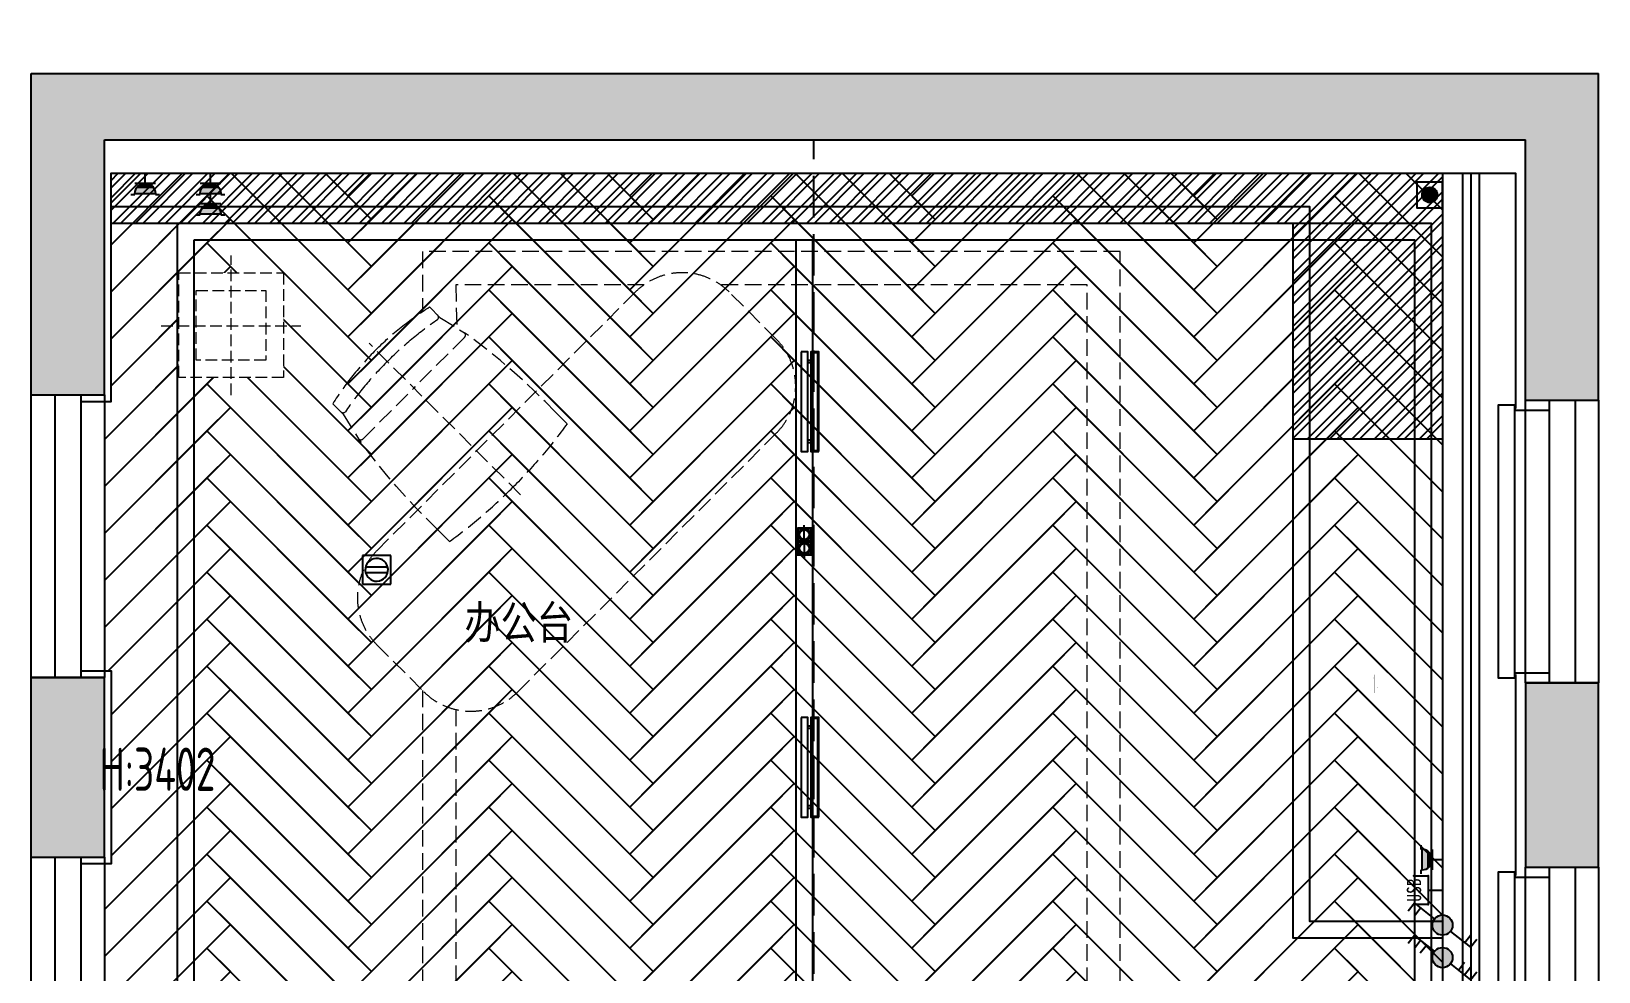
# Model space of a CAD drawing. Header units: millimetres. Extents: x -108767 to 78913, y -380878 to 1470.
# Drawn here: x -33544 to -28827, y -186687 to -183859 of the extents above; entities that cross this region are included whole.
import ezdxf
from ezdxf.enums import TextEntityAlignment as Align
from ezdxf.xclip import XClip

# ---------------------------------------------------------------- set-up
doc = ezdxf.new("R2010")
doc.units = ezdxf.units.MM
doc.header["$LTSCALE"] = 10
doc.header["$XCLIPFRAME"] = 0
doc.set_wipeout_variables(frame=1)
doc.linetypes.add('DASH', pattern=[0.35, 0.25, -0.1])
doc.linetypes.add('DOTE', pattern=[2.42, 2, -0.2, 0.02, -0.2])
doc.layers.add('A-GLAZ-MULN', color=1, linetype='Continuous', lineweight=25)
for name, color, linetype in [('NW-01-wall(原有墙体)', 255, 'Continuous'), ('NW-01-windows(窗户)', 42, 'Continuous'), ('NW-01梁', 4, 'Continuous'), ('NW-02-free(活动家具)', 241, 'Continuous'), ('NW-02-light(平面灯具)', 12, 'Continuous'), ('NW-02不到底不到顶家具', 54, 'Continuous'), ('NW-03-地面铺装', 8, 'Continuous'), ('NW-04-light(天花灯具)', 1, 'Continuous'), ('NW-04-天花造型粗线', 163, 'Continuous'), ('NW-完成面（用于平面）', 43, 'Continuous'), ('NW-开关插座', 117, 'Continuous'), ('NW-开关面板', 147, 'Continuous'), ('NW-强弱电插座', 223, 'Continuous'), ('NW-强电插座', 223, 'Continuous')]:
    doc.layers.add(name, color=color, linetype=linetype)
doc.styles.add('_TCH_LABEL', font='COMPLEX', dxfattribs={"bigfont": 'GBCBIG'})
doc.styles.add('TSSD_REIN', font='tssdeng.shx', dxfattribs={"width": 0.7, "bigfont": 'hztxt.shx'})
doc.styles.add('宋体', font='', dxfattribs={"width": 0.8})
doc.styles.add('黑体', font='', dxfattribs={"width": 0.8, "height": 3})
doc.styles.get('宋体').set_extended_font_data('SimSun')
doc.styles.get('黑体').set_extended_font_data('Microsoft YaHei')
doc.linetypes.add('铝质LED灯条', pattern='A,12.7,-5.08,["AL.LED",宋体,S=2.54,R=0,X=-2.54,Y=-1.27],-10', length=27.78)

# ---------------------------------------------------------------- blocks, each defined once
blk = doc.blocks.new('FDSFADS')
at = {"layer": 'NW-02-free(活动家具)', "linetype": 'DASH', "lineweight": 5, "ltscale": 20}
for p, q in [((101865.3, 36728.9, 0), (101950.5, 36748.6, 0)), ((102362.3, 36773.2, 0), (102313.3, 36773.3, 0)), ((101821.2, 36728.9, 0), (101865.3, 36728.9, 0)), ((101960.3, 36738.7, 0), (101960, 36523, 0)), ((101960.3, 36307.3, 0), (101960, 36523, 0)), ((101821.2, 36317.1, 0), (101865.3, 36317.1, 0)), ((102362.3, 36272.9, 0), (102313.3, 36272.7, 0))]:
    blk.add_line(p, q, dxfattribs=at)
at = {"layer": 'NW-02-free(活动家具)', "color": 8, "linetype": 'DASH', "lineweight": 5, "ltscale": 20}
blk.add_line((102414.1, 36523, 0), (101769.9, 36523, 0), dxfattribs=at)
at = {"layer": 'NW-02-free(活动家具)', "linetype": 'DASH', "lineweight": 5, "ltscale": 20, "flags": 128}
for points in [[(102313.3, 36773.3), (102267.8, 36773.9), (102222.3, 36773.4), (102176.8, 36771.9), (102131.4, 36769.3), (102086, 36765.7), (102040.7, 36761), (101995.6, 36755.3), (101950.5, 36748.6)], [(102313.3, 36272.7), (102267.8, 36272.2), (102222.3, 36272.6), (102176.8, 36274.1), (102131.4, 36276.7), (102086, 36280.3), (102040.7, 36285), (101995.6, 36290.7), (101950.5, 36297.5)]]:
    blk.add_lwpolyline(points, dxfattribs=at)
at = {"layer": 'NW-02-free(活动家具)', "linetype": 'DASH', "lineweight": 5, "ltscale": 20, "elevation": 0, "flags": 128}
for points in [[(102362.3, 36773.2, -0.020776), (102377.3, 36647.3, -0.019643), (102381.9, 36523, -0.019643)], [(101803.7, 36625.9, -0.029501), (101821.2, 36728.9, -0.029501)], [(101851.4, 36623.1, -0.02489), (101865, 36719.4, -0.02489)], [(101798.2, 36523, -0.027499), (101803.7, 36625.7), (101803.7, 36625.9)], [(101847.4, 36523), (101847.4, 36527.3, -0.024151), (101851.4, 36622.9), (101851.4, 36623.1)], [(101798.2, 36523, 0.027491), (101803.7, 36420.3), (101803.7, 36420.2)], [(101847.4, 36523), (101847.4, 36518.7, 0.024151), (101851.4, 36423.2), (101851.4, 36423)], [(102362.3, 36272.9, 0.020788), (102377.3, 36398.8, 0.019646), (102381.9, 36523, 0.019646)], [(101803.7, 36420.2, 0.029501), (101821.2, 36317.1, 0.029501)], [(101851.4, 36423, 0.02489), (101865, 36326.7, 0.02489)]]:
    blk.add_lwpolyline(points, format="xyb", dxfattribs=at)
blk.add_lwpolyline([(101865.3, 36317.1), (101950.5, 36297.5)], dxfattribs=at)
at = {"layer": 'NW-02-free(活动家具)', "linetype": 'DASH', "lineweight": 5, "ltscale": 20}
for centre, start, end in [((101950.5, 36738.7, 0), 0, 90), ((101855.2, 36719.1, 0), 0, 90), ((101855.2, 36326.9, 0), 270, 0), ((101950.5, 36307.3, 0), 270, 0)]:
    blk.add_arc(centre, 9.81, start, end, dxfattribs=at)
blk = doc.blocks.new('A$C091E4B7F')
at = {"linetype": 'DASH', "lineweight": 5, "ltscale": 20}
blk.add_wipeout([(-225, 205.7), (-225, -244.3), (225, -244.3), (225, 205.7)], dxfattribs=at).dxf.layer = 'NW-02-free(活动家具)'
at = {"layer": 'NW-02-free(活动家具)', "color": 8, "linetype": 'DASH', "lineweight": 5, "ltscale": 20}
for p, q in [((0, -319.3), (0, 280.7)), ((-300, -21.2), (300, -21.2))]:
    blk.add_line(p, q, dxfattribs=at)
at = {"layer": 'NW-02-free(活动家具)', "linetype": 'DASH', "lineweight": 5, "ltscale": 20}
blk.add_lwpolyline([(-225, 205.7), (225, 205.7), (225, -244.3), (-225, -244.3)], close=True, dxfattribs=at)
at = {"layer": 'NW-02-free(活动家具)', "color": 8, "linetype": 'DASH', "lineweight": 5, "ltscale": 20}
blk.add_lwpolyline([(-150, 130.7), (150, 130.7), (150, -169.3), (-150, -169.3)], close=True, dxfattribs=at)
blk = doc.blocks.new('rwerwerwerewrw')
at = {"layer": 'A-GLAZ-MULN', "color": 8}
for p, q in [((-0.881, 0.615), (-1.028, 0.615)), ((-0.881, 0.507), (-1.028, 0.507)), ((-0.881, -2.957), (-1.028, -2.957)), ((-0.881, -3.065), (-1.028, -3.065))]:
    blk.add_line(p, q, dxfattribs=at)
blk.add_lwpolyline([(-1.328, -3.457), (-1.328, 1.007), (-1.028, 1.007), (-1.028, -3.457)], close=True, dxfattribs=at)
at = {"layer": 'NW-04-light(天花灯具)'}
blk.add_lwpolyline([(-0.534, 1.007), (-0.534, -3.457), (-0.881, -3.457), (-0.881, 1.007)], close=True, dxfattribs=at)
at = {"layer": 'NW-04-light(天花灯具)', "color": 8}
blk.add_lwpolyline([(-0.578, 0.962), (-0.578, -3.413), (-0.836, -3.413), (-0.836, 0.962)], close=True, dxfattribs=at)
blk = doc.blocks.new('嵌入式射灯1')
at = {"color": 250, "linetype": 'DOTE', "ltscale": 30}
blk.add_line((0, 100), (0, -100), dxfattribs=at)
blk.add_lwpolyline([(-100, 0, 0, 0, 0), (100, 0, 30, 0, 0), (155, 0, 0, 0, 0)], format="xyseb", dxfattribs=at)
blk.add_circle((0, 0), 60)
at = {"color": 250}
blk.add_circle((0, 0), 50, dxfattribs=at)
blk = doc.blocks.new('*U237')
at = {"layer": 'NW-04-light(天花灯具)', "color": 1, "ltscale": 15}
blk.add_lwpolyline([(150844.17, -14074.61), (150848.37, -14074.61), (150848.37, -14078.82), (150844.17, -14078.82)], close=True, dxfattribs=at)
at = {"layer": 'NW-04-light(天花灯具)', "color": 8, "ltscale": 15}
blk.add_lwpolyline([(150844.38, -14074.82), (150848.16, -14074.82), (150848.16, -14078.61), (150844.38, -14078.61)], close=True, dxfattribs=at)
at = {"layer": 'NW-04-light(天花灯具)', "color": 1, "linetype": 'DASH', "ltscale": 15, "xscale": 0.03000000000000001, "yscale": 0.03000000000000001, "zscale": 0.03000000000000001, "rotation": 180.0000000002703}
blk.add_blockref('嵌入式射灯1', (150846.27, -14076.71), dxfattribs=at)
blk = doc.blocks.new('*U239')
at = {"layer": 'NW-04-light(天花灯具)', "color": 1, "ltscale": 15}
blk.add_lwpolyline([(150844.17, -14074.61), (150848.37, -14074.61), (150848.37, -14078.82), (150844.17, -14078.82)], close=True, dxfattribs=at)
at = {"layer": 'NW-04-light(天花灯具)', "color": 8, "ltscale": 15}
blk.add_lwpolyline([(150844.38, -14074.82), (150848.16, -14074.82), (150848.16, -14078.61), (150844.38, -14078.61)], close=True, dxfattribs=at)
at = {"layer": 'NW-04-light(天花灯具)', "color": 1, "linetype": 'DASH', "ltscale": 15, "xscale": 0.03, "yscale": 0.03, "zscale": 0.03}
blk.add_blockref('嵌入式射灯1', (150846.27, -14076.71), dxfattribs=at)
blk = doc.blocks.new('ewqewqewqeqwe')
at = {"layer": 'NW-开关面板'}
h = blk.add_hatch(color=256, dxfattribs=at)
edge = h.paths.add_edge_path()
edge.add_arc((0, 0), 1.01, 0, 360)
for p, q in [((-2.52, 2.52), (-3.24, 1.8)), ((-2.69, 1.26), (-1.98, 1.98)), ((-0.72, 0.72), (-2.52, 2.52)), ((-2.15, 0.72), (-1.43, 1.43)), ((0.72, -0.72), (2.52, -2.52)), ((1.43, -1.43), (2.15, -0.72)), ((1.98, -1.98), (2.69, -1.26)), ((2.52, -2.52), (3.24, -1.8))]:
    blk.add_line(p, q, dxfattribs=at)
blk.add_circle((0, 0), 1.01, dxfattribs=at)
blk = doc.blocks.new('*U268')
at = {"layer": 'NW-开关插座', "xscale": 30.1, "yscale": 30.1, "zscale": 30.1}
blk.add_blockref('ewqewqewqeqwe', (225.9, 2013.9), dxfattribs=at)
blk = doc.blocks.new('墙面安装电视插座')
for p, q in [((-50.1, 50), (-50.1, 100.1)), ((50.1, 100.1), (50.1, 50)), ((50.1, 50), (-50.1, 50)), ((0, 50.1), (0, 0))]:
    blk.add_line(p, q)
for p in [(-50.1, 100.1), (50.1, 100.1), (-50.1, 50), (0, 0), (50.1, 50)]:
    blk.add_point(p)
at = {"color": 8, "style": '宋体', "width": 0.8, "flags": 8}
blk.add_attdef('TV', text='', height=50, dxfattribs=at).set_placement((0, 100.1), align=Align.MIDDLE_CENTER)
at = {"style": '_TCH_LABEL', "flags": 9}
blk.add_attdef('A', (0, 0), '', height=0.002, dxfattribs=at)
blk = doc.blocks.new('*U262')
at = {"layer": 'NW-强电插座'}
ref = blk.add_blockref('墙面安装电视插座', (225.9, 1978.7), dxfattribs=dict(at, xscale=0.8587014373779767, yscale=0.8587014373779767, zscale=0.8587014373779767))
ref.add_attrib('TV', 'USB', dxfattribs={"layer": '0', "color": 8, "height": 42.94, "style": '宋体', "width": 0.8}).set_placement((225.9, 2064.7), align=Align.MIDDLE_CENTER)
blk = doc.blocks.new('_LINKPT1')
blk.add_line((0, 0), (0, 0))
blk = doc.blocks.new('单相二三极安全插座')
at = {"linetype": 'Continuous'}
for p, q in [((-33.3, 49.9), (-23.8, 49.9)), ((-23.8, 49.9), (-23.8, 47.5)), ((-23.8, 47.5), (23.8, 47.5)), ((23.8, 49.9), (23.8, 47.5)), ((23.8, 49.9), (33.3, 49.9)), ((23.8, 23.8), (-23.8, 23.8)), ((0, 23.8), (0, 0))]:
    blk.add_line(p, q, dxfattribs=at)
blk.add_arc((0, 47.5), 23.8, 180, 0, dxfattribs=at)
for points in [[(20.6, 35.7), (-20.6, 35.7), (23.8, 47.5), (-23.8, 47.5)], [(11.9, 27), (-11.9, 27), (20.6, 35.7), (-20.6, 35.7)], [(0, 23.8), (0, 23.8), (11.9, 27), (-11.9, 27)]]:
    blk.add_solid(points, dxfattribs=at)
at = {"linetype": 'Continuous', "xscale": 0.0950808586651788, "yscale": 0.0950808586651788, "zscale": 0.0950808586651788}
blk.add_blockref('_LINKPT1', (0, 0), dxfattribs=at)
blk = doc.blocks.new('*U260')
at = {"layer": 'NW-强电插座', "xscale": 1.2943, "yscale": 1.2943, "zscale": 1.2943}
blk.add_blockref('单相二三极安全插座', (225.9, 1978.7), dxfattribs=at)
blk = doc.blocks.new('*U61')
h = blk.add_hatch(color=256)
h.dxf.hatch_style = 1
edge = h.paths.add_edge_path()
edge.add_arc((0, 40), 30, 0, 360)
blk.add_lwpolyline([(-50, -10), (50, -10), (50, 90), (-50, 90)], close=True)
blk.add_circle((0, 40), 30)
blk = doc.blocks.new('*U264')
at = {"layer": 'NW-强电插座', "xscale": 0.7704166666280803, "yscale": 0.7704166666280803, "zscale": 0.7704166666280803}
blk.add_blockref('*U61', (225.9, 1986.4), dxfattribs=at)
blk = doc.blocks.new('ERWQEWQEWQEWQ')
at = {"layer": 'NW-强弱电插座'}
for p, q in [((0, 2.96), (2.96, 2.96)), ((0, 0), (0, 2.96)), ((0.34, 1.77), (2.63, 1.77)), ((2.96, 2.96), (2.96, 0)), ((2.96, 0), (0, 0)), ((0.34, 1.18), (2.63, 1.18))]:
    blk.add_line(p, q, dxfattribs=at)
blk.add_circle((1.48, 1.48), 1.18, dxfattribs=at)
blk = doc.blocks.new('*U259')
at = {"layer": 'NW-强电插座', "xscale": 29.12917476678007, "yscale": 29.12917476678007, "zscale": 29.12917476678007}
blk.add_blockref('ERWQEWQEWQEWQ', (182.8, 1978.7), dxfattribs=at)
blk = doc.blocks.new('eqweqweqweqweqweq')
at = {"layer": 'NW-开关面板'}
h = blk.add_hatch(color=256, dxfattribs=at)
edge = h.paths.add_edge_path()
edge.add_arc((0, 0), 1.01, 0, 360)
for p, q in [((-3.24, 1.81), (-2.52, 2.52)), ((-2.69, 1.26), (-1.98, 1.98)), ((-0.72, 0.72), (-2.52, 2.52)), ((0.72, -0.72), (2.52, -2.52)), ((2.01, -2.01), (2.72, -1.29)), ((2.52, -2.52), (3.24, -1.81))]:
    blk.add_line(p, q, dxfattribs=at)
blk.add_circle((0, 0), 1.01, dxfattribs=at)
blk = doc.blocks.new('*U270')
at = {"layer": 'NW-开关插座', "xscale": 30.1, "yscale": 30.1, "zscale": 30.1}
blk.add_blockref('eqweqweqweqweqweq', (225.9, 2013.9), dxfattribs=at)
blk = doc.blocks.new('GDSGGFDS')
at = {"layer": 'NW-03-地面铺装', "color": 250}
for points in [[(-33016, -183929.5), (-32945.3, -183858.8), (-32521, -184283.1), (-32591.7, -184353.8)], [(-32167.4, -183929.5), (-32096.7, -183858.8), (-31672.5, -184283.1), (-31743.2, -184353.8)], [(-31318.9, -183929.5), (-31248.2, -183858.8), (-30823.9, -184283.1), (-30894.6, -184353.8)], [(-30470.4, -183929.5), (-30399.7, -183858.8), (-29975.4, -184283.1), (-30046.1, -184353.8)], [(-29621.9, -183929.5), (-29551.1, -183858.8), (-29126.9, -184283.1), (-29197.6, -184353.8)], [(-33440.2, -184353.8), (-33016, -183929.5), (-32945.3, -184000.3), (-33369.5, -184424.5)], [(-32591.7, -184353.8), (-32167.4, -183929.5), (-32096.7, -184000.3), (-32521, -184424.5)], [(-31743.2, -184353.8), (-31318.9, -183929.5), (-31248.2, -184000.3), (-31672.5, -184424.5)], [(-30894.6, -184353.8), (-30470.4, -183929.5), (-30399.7, -184000.3), (-30823.9, -184424.5)], [(-30046.1, -184353.8), (-29621.9, -183929.5), (-29551.1, -184000.3), (-29975.4, -184424.5)], [(-33016, -184071), (-32945.3, -184000.3), (-32521, -184424.5), (-32591.7, -184495.2)], [(-32167.4, -184071), (-32096.7, -184000.3), (-31672.5, -184424.5), (-31743.2, -184495.2)], [(-31318.9, -184071), (-31248.2, -184000.3), (-30823.9, -184424.5), (-30894.6, -184495.2)], [(-30470.4, -184071), (-30399.7, -184000.3), (-29975.4, -184424.5), (-30046.1, -184495.2)], [(-29621.9, -184071), (-29551.1, -184000.3), (-29126.9, -184424.5), (-29197.6, -184495.2)], [(-33440.2, -184495.2), (-33016, -184071), (-32945.3, -184141.7), (-33369.5, -184565.9)], [(-32591.7, -184495.2), (-32167.4, -184071), (-32096.7, -184141.7), (-32521, -184565.9)], [(-31743.2, -184495.2), (-31318.9, -184071), (-31248.2, -184141.7), (-31672.5, -184565.9)], [(-30894.6, -184495.2), (-30470.4, -184071), (-30399.7, -184141.7), (-30823.9, -184565.9)], [(-30046.1, -184495.2), (-29621.9, -184071), (-29551.1, -184141.7), (-29975.4, -184565.9)], [(-33016, -184212.4), (-32945.3, -184141.7), (-32521, -184565.9), (-32591.7, -184636.7)], [(-32167.4, -184212.4), (-32096.7, -184141.7), (-31672.5, -184565.9), (-31743.2, -184636.7)], [(-31318.9, -184212.4), (-31248.2, -184141.7), (-30823.9, -184565.9), (-30894.6, -184636.7)], [(-30470.4, -184212.4), (-30399.7, -184141.7), (-29975.4, -184565.9), (-30046.1, -184636.7)], [(-29621.9, -184212.4), (-29551.1, -184141.7), (-29126.9, -184565.9), (-29197.6, -184636.7)], [(-33440.2, -184636.7), (-33016, -184212.4), (-32945.3, -184283.1), (-33369.5, -184707.4)], [(-32591.7, -184636.7), (-32167.4, -184212.4), (-32096.7, -184283.1), (-32521, -184707.4)], [(-31743.2, -184636.7), (-31318.9, -184212.4), (-31248.2, -184283.1), (-31672.5, -184707.4)], [(-30894.6, -184636.7), (-30470.4, -184212.4), (-30399.7, -184283.1), (-30823.9, -184707.4)], [(-30046.1, -184636.7), (-29621.9, -184212.4), (-29551.1, -184283.1), (-29975.4, -184707.4)], [(-33016, -184353.8), (-32945.3, -184283.1), (-32521, -184707.4), (-32591.7, -184778.1)], [(-32167.4, -184353.8), (-32096.7, -184283.1), (-31672.5, -184707.4), (-31743.2, -184778.1)], [(-31318.9, -184353.8), (-31248.2, -184283.1), (-30823.9, -184707.4), (-30894.6, -184778.1)], [(-30470.4, -184353.8), (-30399.7, -184283.1), (-29975.4, -184707.4), (-30046.1, -184778.1)], [(-29621.9, -184353.8), (-29551.1, -184283.1), (-29126.9, -184707.4), (-29197.6, -184778.1)], [(-33440.2, -184778.1), (-33016, -184353.8), (-32945.3, -184424.5), (-33369.5, -184848.8)], [(-32591.7, -184778.1), (-32167.4, -184353.8), (-32096.7, -184424.5), (-32521, -184848.8)], [(-31743.2, -184778.1), (-31318.9, -184353.8), (-31248.2, -184424.5), (-31672.5, -184848.8)], [(-30894.6, -184778.1), (-30470.4, -184353.8), (-30399.7, -184424.5), (-30823.9, -184848.8)], [(-30046.1, -184778.1), (-29621.9, -184353.8), (-29551.1, -184424.5), (-29975.4, -184848.8)], [(-33016, -184495.2), (-32945.3, -184424.5), (-32521, -184848.8), (-32591.7, -184919.5)], [(-32167.4, -184495.2), (-32096.7, -184424.5), (-31672.5, -184848.8), (-31743.2, -184919.5)], [(-31318.9, -184495.2), (-31248.2, -184424.5), (-30823.9, -184848.8), (-30894.6, -184919.5)], [(-30470.4, -184495.2), (-30399.7, -184424.5), (-29975.4, -184848.8), (-30046.1, -184919.5)], [(-29621.9, -184495.2), (-29551.1, -184424.5), (-29126.9, -184848.8), (-29197.6, -184919.5)], [(-33440.2, -184919.5), (-33016, -184495.2), (-32945.3, -184565.9), (-33369.5, -184990.2)], [(-32591.7, -184919.5), (-32167.4, -184495.2), (-32096.7, -184565.9), (-32521, -184990.2)], [(-31743.2, -184919.5), (-31318.9, -184495.2), (-31248.2, -184565.9), (-31672.5, -184990.2)], [(-30894.6, -184919.5), (-30470.4, -184495.2), (-30399.7, -184565.9), (-30823.9, -184990.2)], [(-30046.1, -184919.5), (-29621.9, -184495.2), (-29551.1, -184565.9), (-29975.4, -184990.2)], [(-33016, -184636.7), (-32945.3, -184565.9), (-32521, -184990.2), (-32591.7, -185060.9)], [(-32167.4, -184636.7), (-32096.7, -184565.9), (-31672.5, -184990.2), (-31743.2, -185060.9)], [(-31318.9, -184636.7), (-31248.2, -184565.9), (-30823.9, -184990.2), (-30894.6, -185060.9)], [(-30470.4, -184636.7), (-30399.7, -184565.9), (-29975.4, -184990.2), (-30046.1, -185060.9)], [(-29621.9, -184636.7), (-29551.1, -184565.9), (-29126.9, -184990.2), (-29197.6, -185060.9)], [(-33440.2, -185060.9), (-33016, -184636.7), (-32945.3, -184707.4), (-33369.5, -185131.6)], [(-32591.7, -185060.9), (-32167.4, -184636.7), (-32096.7, -184707.4), (-32521, -185131.6)], [(-31743.2, -185060.9), (-31318.9, -184636.7), (-31248.2, -184707.4), (-31672.5, -185131.6)], [(-30894.6, -185060.9), (-30470.4, -184636.7), (-30399.7, -184707.4), (-30823.9, -185131.6)], [(-30046.1, -185060.9), (-29621.9, -184636.7), (-29551.1, -184707.4), (-29975.4, -185131.6)], [(-33016, -184778.1), (-32945.3, -184707.4), (-32521, -185131.6), (-32591.7, -185202.3)], [(-32167.4, -184778.1), (-32096.7, -184707.4), (-31672.5, -185131.6), (-31743.2, -185202.3)], [(-31318.9, -184778.1), (-31248.2, -184707.4), (-30823.9, -185131.6), (-30894.6, -185202.3)], [(-30470.4, -184778.1), (-30399.7, -184707.4), (-29975.4, -185131.6), (-30046.1, -185202.3)], [(-29621.9, -184778.1), (-29551.1, -184707.4), (-29126.9, -185131.6), (-29197.6, -185202.3)], [(-33440.2, -185202.3), (-33016, -184778.1), (-32945.3, -184848.8), (-33369.5, -185273.1)], [(-32591.7, -185202.3), (-32167.4, -184778.1), (-32096.7, -184848.8), (-32521, -185273.1)], [(-31743.2, -185202.3), (-31318.9, -184778.1), (-31248.2, -184848.8), (-31672.5, -185273.1)], [(-30894.6, -185202.3), (-30470.4, -184778.1), (-30399.7, -184848.8), (-30823.9, -185273.1)], [(-30046.1, -185202.3), (-29621.9, -184778.1), (-29551.1, -184848.8), (-29975.4, -185273.1)], [(-33016, -184919.5), (-32945.3, -184848.8), (-32521, -185273.1), (-32591.7, -185343.8)], [(-32167.4, -184919.5), (-32096.7, -184848.8), (-31672.5, -185273.1), (-31743.2, -185343.8)], [(-31318.9, -184919.5), (-31248.2, -184848.8), (-30823.9, -185273.1), (-30894.6, -185343.8)], [(-30470.4, -184919.5), (-30399.7, -184848.8), (-29975.4, -185273.1), (-30046.1, -185343.8)], [(-29621.9, -184919.5), (-29551.1, -184848.8), (-29126.9, -185273.1), (-29197.6, -185343.8)], [(-33440.2, -185343.8), (-33016, -184919.5), (-32945.3, -184990.2), (-33369.5, -185414.5)], [(-32591.7, -185343.8), (-32167.4, -184919.5), (-32096.7, -184990.2), (-32521, -185414.5)], [(-31743.2, -185343.8), (-31318.9, -184919.5), (-31248.2, -184990.2), (-31672.5, -185414.5)], [(-30894.6, -185343.8), (-30470.4, -184919.5), (-30399.7, -184990.2), (-30823.9, -185414.5)], [(-30046.1, -185343.8), (-29621.9, -184919.5), (-29551.1, -184990.2), (-29975.4, -185414.5)], [(-33016, -185060.9), (-32945.3, -184990.2), (-32521, -185414.5), (-32591.7, -185485.2)], [(-32167.4, -185060.9), (-32096.7, -184990.2), (-31672.5, -185414.5), (-31743.2, -185485.2)], [(-31318.9, -185060.9), (-31248.2, -184990.2), (-30823.9, -185414.5), (-30894.6, -185485.2)], [(-30470.4, -185060.9), (-30399.7, -184990.2), (-29975.4, -185414.5), (-30046.1, -185485.2)], [(-29621.9, -185060.9), (-29551.1, -184990.2), (-29126.9, -185414.5), (-29197.6, -185485.2)], [(-33440.2, -185485.2), (-33016, -185060.9), (-32945.3, -185131.6), (-33369.5, -185555.9)], [(-32591.7, -185485.2), (-32167.4, -185060.9), (-32096.7, -185131.6), (-32521, -185555.9)], [(-31743.2, -185485.2), (-31318.9, -185060.9), (-31248.2, -185131.6), (-31672.5, -185555.9)], [(-30894.6, -185485.2), (-30470.4, -185060.9), (-30399.7, -185131.6), (-30823.9, -185555.9)], [(-30046.1, -185485.2), (-29621.9, -185060.9), (-29551.1, -185131.6), (-29975.4, -185555.9)], [(-33016, -185202.3), (-32945.3, -185131.6), (-32521, -185555.9), (-32591.7, -185626.6)], [(-32167.4, -185202.3), (-32096.7, -185131.6), (-31672.5, -185555.9), (-31743.2, -185626.6)], [(-31318.9, -185202.3), (-31248.2, -185131.6), (-30823.9, -185555.9), (-30894.6, -185626.6)], [(-30470.4, -185202.3), (-30399.7, -185131.6), (-29975.4, -185555.9), (-30046.1, -185626.6)], [(-29621.9, -185202.3), (-29551.1, -185131.6), (-29126.9, -185555.9), (-29197.6, -185626.6)], [(-33440.2, -185626.6), (-33016, -185202.3), (-32945.3, -185273.1), (-33369.5, -185697.3)], [(-32591.7, -185626.6), (-32167.4, -185202.3), (-32096.7, -185273.1), (-32521, -185697.3)], [(-31743.2, -185626.6), (-31318.9, -185202.3), (-31248.2, -185273.1), (-31672.5, -185697.3)], [(-30894.6, -185626.6), (-30470.4, -185202.3), (-30399.7, -185273.1), (-30823.9, -185697.3)], [(-30046.1, -185626.6), (-29621.9, -185202.3), (-29551.1, -185273.1), (-29975.4, -185697.3)], [(-33016, -185343.8), (-32945.3, -185273.1), (-32521, -185697.3), (-32591.7, -185768)], [(-32167.4, -185343.8), (-32096.7, -185273.1), (-31672.5, -185697.3), (-31743.2, -185768)], [(-31318.9, -185343.8), (-31248.2, -185273.1), (-30823.9, -185697.3), (-30894.6, -185768)], [(-30470.4, -185343.8), (-30399.7, -185273.1), (-29975.4, -185697.3), (-30046.1, -185768)], [(-29621.9, -185343.8), (-29551.1, -185273.1), (-29126.9, -185697.3), (-29197.6, -185768)], [(-33440.2, -185768), (-33016, -185343.8), (-32945.3, -185414.5), (-33369.5, -185838.7)], [(-32591.7, -185768), (-32167.4, -185343.8), (-32096.7, -185414.5), (-32521, -185838.7)], [(-31743.2, -185768), (-31318.9, -185343.8), (-31248.2, -185414.5), (-31672.5, -185838.7)], [(-30894.6, -185768), (-30470.4, -185343.8), (-30399.7, -185414.5), (-30823.9, -185838.7)], [(-30046.1, -185768), (-29621.9, -185343.8), (-29551.1, -185414.5), (-29975.4, -185838.7)], [(-33016, -185485.2), (-32945.3, -185414.5), (-32521, -185838.7), (-32591.7, -185909.4)], [(-32167.4, -185485.2), (-32096.7, -185414.5), (-31672.5, -185838.7), (-31743.2, -185909.4)], [(-31318.9, -185485.2), (-31248.2, -185414.5), (-30823.9, -185838.7), (-30894.6, -185909.4)], [(-30470.4, -185485.2), (-30399.7, -185414.5), (-29975.4, -185838.7), (-30046.1, -185909.4)], [(-29621.9, -185485.2), (-29551.1, -185414.5), (-29126.9, -185838.7), (-29197.6, -185909.4)], [(-33440.2, -185909.4), (-33016, -185485.2), (-32945.3, -185555.9), (-33369.5, -185980.2)], [(-32591.7, -185909.4), (-32167.4, -185485.2), (-32096.7, -185555.9), (-32521, -185980.2)], [(-31743.2, -185909.4), (-31318.9, -185485.2), (-31248.2, -185555.9), (-31672.5, -185980.2)], [(-30894.6, -185909.4), (-30470.4, -185485.2), (-30399.7, -185555.9), (-30823.9, -185980.2)], [(-30046.1, -185909.4), (-29621.9, -185485.2), (-29551.1, -185555.9), (-29975.4, -185980.2)], [(-33016, -185626.6), (-32945.3, -185555.9), (-32521, -185980.2), (-32591.7, -186050.9)], [(-32167.4, -185626.6), (-32096.7, -185555.9), (-31672.5, -185980.2), (-31743.2, -186050.9)], [(-31318.9, -185626.6), (-31248.2, -185555.9), (-30823.9, -185980.2), (-30894.6, -186050.9)], [(-30470.4, -185626.6), (-30399.7, -185555.9), (-29975.4, -185980.2), (-30046.1, -186050.9)], [(-29621.9, -185626.6), (-29551.1, -185555.9), (-29126.9, -185980.2), (-29197.6, -186050.9)], [(-33440.2, -186050.9), (-33016, -185626.6), (-32945.3, -185697.3), (-33369.5, -186121.6)], [(-32591.7, -186050.9), (-32167.4, -185626.6), (-32096.7, -185697.3), (-32521, -186121.6)], [(-31743.2, -186050.9), (-31318.9, -185626.6), (-31248.2, -185697.3), (-31672.5, -186121.6)], [(-30894.6, -186050.9), (-30470.4, -185626.6), (-30399.7, -185697.3), (-30823.9, -186121.6)], [(-30046.1, -186050.9), (-29621.9, -185626.6), (-29551.1, -185697.3), (-29975.4, -186121.6)], [(-33016, -185768), (-32945.3, -185697.3), (-32521, -186121.6), (-32591.7, -186192.3)], [(-32167.4, -185768), (-32096.7, -185697.3), (-31672.5, -186121.6), (-31743.2, -186192.3)], [(-31318.9, -185768), (-31248.2, -185697.3), (-30823.9, -186121.6), (-30894.6, -186192.3)], [(-30470.4, -185768), (-30399.7, -185697.3), (-29975.4, -186121.6), (-30046.1, -186192.3)], [(-29621.9, -185768), (-29551.1, -185697.3), (-29126.9, -186121.6), (-29197.6, -186192.3)], [(-33440.2, -186192.3), (-33016, -185768), (-32945.3, -185838.7), (-33369.5, -186263)], [(-32591.7, -186192.3), (-32167.4, -185768), (-32096.7, -185838.7), (-32521, -186263)], [(-31743.2, -186192.3), (-31318.9, -185768), (-31248.2, -185838.7), (-31672.5, -186263)], [(-30894.6, -186192.3), (-30470.4, -185768), (-30399.7, -185838.7), (-30823.9, -186263)], [(-30046.1, -186192.3), (-29621.9, -185768), (-29551.1, -185838.7), (-29975.4, -186263)], [(-33016, -185909.4), (-32945.3, -185838.7), (-32521, -186263), (-32591.7, -186333.7)], [(-32167.4, -185909.4), (-32096.7, -185838.7), (-31672.5, -186263), (-31743.2, -186333.7)], [(-31318.9, -185909.4), (-31248.2, -185838.7), (-30823.9, -186263), (-30894.6, -186333.7)], [(-30470.4, -185909.4), (-30399.7, -185838.7), (-29975.4, -186263), (-30046.1, -186333.7)], [(-29621.9, -185909.4), (-29551.1, -185838.7), (-29126.9, -186263), (-29197.6, -186333.7)], [(-33440.2, -186333.7), (-33016, -185909.4), (-32945.3, -185980.2), (-33369.5, -186404.4)], [(-32591.7, -186333.7), (-32167.4, -185909.4), (-32096.7, -185980.2), (-32521, -186404.4)], [(-31743.2, -186333.7), (-31318.9, -185909.4), (-31248.2, -185980.2), (-31672.5, -186404.4)], [(-30894.6, -186333.7), (-30470.4, -185909.4), (-30399.7, -185980.2), (-30823.9, -186404.4)], [(-30046.1, -186333.7), (-29621.9, -185909.4), (-29551.1, -185980.2), (-29975.4, -186404.4)], [(-33016, -186050.9), (-32945.3, -185980.2), (-32521, -186404.4), (-32591.7, -186475.1)], [(-32167.4, -186050.9), (-32096.7, -185980.2), (-31672.5, -186404.4), (-31743.2, -186475.1)], [(-31318.9, -186050.9), (-31248.2, -185980.2), (-30823.9, -186404.4), (-30894.6, -186475.1)], [(-30470.4, -186050.9), (-30399.7, -185980.2), (-29975.4, -186404.4), (-30046.1, -186475.1)], [(-29621.9, -186050.9), (-29551.1, -185980.2), (-29126.9, -186404.4), (-29197.6, -186475.1)], [(-33440.2, -186475.1), (-33016, -186050.9), (-32945.3, -186121.6), (-33369.5, -186545.8)], [(-32591.7, -186475.1), (-32167.4, -186050.9), (-32096.7, -186121.6), (-32521, -186545.8)], [(-31743.2, -186475.1), (-31318.9, -186050.9), (-31248.2, -186121.6), (-31672.5, -186545.8)], [(-30894.6, -186475.1), (-30470.4, -186050.9), (-30399.7, -186121.6), (-30823.9, -186545.8)], [(-30046.1, -186475.1), (-29621.9, -186050.9), (-29551.1, -186121.6), (-29975.4, -186545.8)], [(-33016, -186192.3), (-32945.3, -186121.6), (-32521, -186545.8), (-32591.7, -186616.6)], [(-32167.4, -186192.3), (-32096.7, -186121.6), (-31672.5, -186545.8), (-31743.2, -186616.6)], [(-31318.9, -186192.3), (-31248.2, -186121.6), (-30823.9, -186545.8), (-30894.6, -186616.6)], [(-30470.4, -186192.3), (-30399.7, -186121.6), (-29975.4, -186545.8), (-30046.1, -186616.6)], [(-29621.9, -186192.3), (-29551.1, -186121.6), (-29126.9, -186545.8), (-29197.6, -186616.6)], [(-33440.2, -186616.6), (-33016, -186192.3), (-32945.3, -186263), (-33369.5, -186687.3)], [(-32591.7, -186616.6), (-32167.4, -186192.3), (-32096.7, -186263), (-32521, -186687.3)], [(-31743.2, -186616.6), (-31318.9, -186192.3), (-31248.2, -186263), (-31672.5, -186687.3)], [(-30894.6, -186616.6), (-30470.4, -186192.3), (-30399.7, -186263), (-30823.9, -186687.3)], [(-30046.1, -186616.6), (-29621.9, -186192.3), (-29551.1, -186263), (-29975.4, -186687.3)], [(-33016, -186333.7), (-32945.3, -186263), (-32521, -186687.3), (-32591.7, -186758)], [(-32167.4, -186333.7), (-32096.7, -186263), (-31672.5, -186687.3), (-31743.2, -186758)], [(-31318.9, -186333.7), (-31248.2, -186263), (-30823.9, -186687.3), (-30894.6, -186758)], [(-30470.4, -186333.7), (-30399.7, -186263), (-29975.4, -186687.3), (-30046.1, -186758)], [(-29621.9, -186333.7), (-29551.1, -186263), (-29126.9, -186687.3), (-29197.6, -186758)], [(-33440.2, -186758), (-33016, -186333.7), (-32945.3, -186404.4), (-33369.5, -186828.7)], [(-32591.7, -186758), (-32167.4, -186333.7), (-32096.7, -186404.4), (-32521, -186828.7)], [(-31743.2, -186758), (-31318.9, -186333.7), (-31248.2, -186404.4), (-31672.5, -186828.7)], [(-30894.6, -186758), (-30470.4, -186333.7), (-30399.7, -186404.4), (-30823.9, -186828.7)], [(-30046.1, -186758), (-29621.9, -186333.7), (-29551.1, -186404.4), (-29975.4, -186828.7)], [(-33016, -186475.1), (-32945.3, -186404.4), (-32521, -186828.7), (-32591.7, -186899.4)], [(-32167.4, -186475.1), (-32096.7, -186404.4), (-31672.5, -186828.7), (-31743.2, -186899.4)], [(-31318.9, -186475.1), (-31248.2, -186404.4), (-30823.9, -186828.7), (-30894.6, -186899.4)], [(-30470.4, -186475.1), (-30399.7, -186404.4), (-29975.4, -186828.7), (-30046.1, -186899.4)], [(-29621.9, -186475.1), (-29551.1, -186404.4), (-29126.9, -186828.7), (-29197.6, -186899.4)], [(-33440.2, -186899.4), (-33016, -186475.1), (-32945.3, -186545.8), (-33369.5, -186970.1)], [(-32591.7, -186899.4), (-32167.4, -186475.1), (-32096.7, -186545.8), (-32521, -186970.1)], [(-31743.2, -186899.4), (-31318.9, -186475.1), (-31248.2, -186545.8), (-31672.5, -186970.1)], [(-30894.6, -186899.4), (-30470.4, -186475.1), (-30399.7, -186545.8), (-30823.9, -186970.1)], [(-30046.1, -186899.4), (-29621.9, -186475.1), (-29551.1, -186545.8), (-29975.4, -186970.1)], [(-33016, -186616.6), (-32945.3, -186545.8), (-32521, -186970.1), (-32591.7, -187040.8)], [(-32167.4, -186616.6), (-32096.7, -186545.8), (-31672.5, -186970.1), (-31743.2, -187040.8)], [(-31318.9, -186616.6), (-31248.2, -186545.8), (-30823.9, -186970.1), (-30894.6, -187040.8)], [(-30470.4, -186616.6), (-30399.7, -186545.8), (-29975.4, -186970.1), (-30046.1, -187040.8)], [(-29621.9, -186616.6), (-29551.1, -186545.8), (-29126.9, -186970.1), (-29197.6, -187040.8)], [(-33440.2, -187040.8), (-33016, -186616.6), (-32945.3, -186687.3), (-33369.5, -187111.5)], [(-32591.7, -187040.8), (-32167.4, -186616.6), (-32096.7, -186687.3), (-32521, -187111.5)], [(-31743.2, -187040.8), (-31318.9, -186616.6), (-31248.2, -186687.3), (-31672.5, -187111.5)], [(-30894.6, -187040.8), (-30470.4, -186616.6), (-30399.7, -186687.3), (-30823.9, -187111.5)], [(-30046.1, -187040.8), (-29621.9, -186616.6), (-29551.1, -186687.3), (-29975.4, -187111.5)]]:
    blk.add_lwpolyline(points, close=True, dxfattribs=at)

msp = doc.modelspace()

# ---------------------------------------------------------------- hatches: boundary and pattern name
at = {"layer": 'NW-01-wall(原有墙体)'}
h = msp.add_hatch(color=250, dxfattribs=at)
h.dxf.hatch_style = 1
h.paths.add_polyline_path([(-28827.3, -183985.5), (-33544.3, -183985.5), (-33544.3, -184952.5), (-33324.3, -184952.5), (-33324.3, -184185.5), (-30594.3, -184185.5), (-29047.3, -184185.5), (-29047.3, -184968.5), (-28827.3, -184968.5)])
h = msp.add_hatch(color=250, dxfattribs=at)
h.dxf.hatch_style = 1
h.paths.add_polyline_path([(-33324.3, -185802.5), (-33544.3, -185802.5), (-33544.3, -186342.5), (-33324.3, -186342.5)])
h = msp.add_hatch(color=250, dxfattribs=at)
h.dxf.hatch_style = 1
h.paths.add_polyline_path([(-28827.3, -185818.5), (-29047.3, -185818.5), (-29047.3, -186373.5), (-28827.3, -186373.5)])
at = {"layer": 'NW-02不到底不到顶家具'}
h = msp.add_hatch(dxfattribs=at)
h.set_pattern_fill('ANSI32', color=250, scale=5)
h.paths.add_polyline_path([(-29297.3, -184285.5), (-33304.3, -184285.5), (-33304.3, -184385.5), (-29697.3, -184385.5), (-29697.3, -185085.5), (-29297.3, -185085.5)])
h.paths.add_polyline_path([(-29697.3, -184385.5), (-33304.3, -184385.5), (-33304.3, -184435.5), (-29747.3, -184435.5), (-29747.3, -185085.5), (-29697.3, -185085.5)], flags=17)

# ---------------------------------------------------------------- linework, layer by layer
at = {"layer": 'NW-01-wall(原有墙体)'}
for p, q in [((-33544.3, -183985.5), (-28827.3, -183985.5)), ((-33544.3, -184952.5), (-33544.3, -183985.5)), ((-28827.3, -184968.5), (-28827.3, -183985.5)), ((-33324.3, -184185.5), (-29047.3, -184185.5)), ((-33324.3, -184952.5), (-33324.3, -184185.5)), ((-29047.3, -184968.5), (-29047.3, -184185.5)), ((-33544.3, -184952.5), (-33324.3, -184952.5)), ((-29047.3, -184968.5), (-28827.3, -184968.5)), ((-33544.3, -185802.5), (-33324.3, -185802.5)), ((-33544.3, -186342.5), (-33544.3, -185802.5)), ((-33324.3, -186342.5), (-33324.3, -185802.5)), ((-29047.3, -185818.5), (-28827.3, -185818.5)), ((-29047.3, -185818.5), (-29047.3, -186373.5)), ((-28827.3, -186373.5), (-28827.3, -185818.5)), ((-33544.3, -186342.5), (-33324.3, -186342.5)), ((-29047.3, -186373.5), (-28827.3, -186373.5))]:
    msp.add_line(p, q, dxfattribs=at)
at = {"layer": 'NW-01-windows(窗户)'}
for p, q in [((-33473.1, -184952.5), (-33473.1, -185802.5)), ((-33395.4, -184952.5), (-33395.4, -185802.5)), ((-28976.1, -184968.5), (-28976.1, -185818.5)), ((-28898.4, -184968.5), (-28898.4, -185818.5)), ((-33473.1, -186342.5), (-33473.1, -187086.5)), ((-33395.4, -186342.5), (-33395.4, -187086.5)), ((-28976.1, -186373.5), (-28976.1, -187117.5)), ((-28898.4, -186373.5), (-28898.4, -187117.5))]:
    msp.add_line(p, q, dxfattribs=at)
for points in [[(-33544.3, -184952.5), (-33324.3, -184952.5), (-33324.3, -185802.5), (-33544.3, -185802.5)], [(-29047.3, -184968.5), (-28827.3, -184968.5), (-28827.3, -185818.5), (-29047.3, -185818.5)], [(-33544.3, -186342.5), (-33324.3, -186342.5), (-33324.3, -187086.5), (-33544.3, -187086.5)], [(-29047.3, -186373.5), (-28827.3, -186373.5), (-28827.3, -187117.5), (-29047.3, -187117.5)]]:
    msp.add_lwpolyline(points, close=True, dxfattribs=at)
at = {"layer": 'NW-01梁', "linetype": 'DASH', "ltscale": 50}
msp.add_line((-31189.3, -189668.5), (-31189.3, -184185.5), dxfattribs=at)
at = {"layer": 'NW-02-free(活动家具)', "linetype": 'DASH', "lineweight": 5, "ltscale": 20}
for points in [[(-30267.1, -186795.1), (-30267.1, -184521), (-32367.1, -184521), (-32367.1, -184701.6)], [(-32367.1, -185841.3), (-32367.1, -189221), (-30267.1, -189221), (-30267.1, -188795.1)]]:
    msp.add_lwpolyline(points, dxfattribs=at)
msp.add_lwpolyline([(-32080.2, -185845.4), (-31302.4, -185067.6, 0.414214), (-31302.4, -184784.7), (-31443.8, -184643.3, 0.414214), (-31726.6, -184643.3), (-32504.4, -185421.1, 0.414214), (-32504.4, -185703.9), (-32363, -185845.4, 0.414214)], format="xyb", close=True, dxfattribs=at)
at = {"layer": 'NW-02-free(活动家具)', "color": 8, "linetype": 'DASH', "lineweight": 5, "ltscale": 20}
for points in [[(-31700.1, -184621), (-32267.1, -184621), (-32263.6, -184751)], [(-30367.1, -186795.1), (-30367.1, -184621), (-31470.3, -184621)], [(-32267.1, -185898.7), (-32267.1, -189121), (-30367.1, -189121), (-30367.1, -188795.1)]]:
    msp.add_lwpolyline(points, dxfattribs=at)
at = {"layer": 'NW-02-light(平面灯具)', "linetype": '铝质LED灯条'}
msp.add_line((-29212.3, -184285.5), (-29212.3, -189740.5), dxfattribs=at)
at = {"layer": 'NW-02不到底不到顶家具'}
msp.add_line((-29297.3, -185085.5), (-29747.3, -185085.5), dxfattribs=at)
at = {"layer": 'NW-02不到底不到顶家具', "color": 250, "const_width": 0.162}
msp.add_lwpolyline([(-29491.4, -185830.6), (-29500.8, -185848.8), (-29500.8, -185793.6), (-29509.8, -185813)], dxfattribs=at)
at = {"layer": 'NW-04-天花造型粗线', "color": 32}
msp.add_lwpolyline([(-31242.8, -184485.5), (-31192.8, -184485.5), (-31192.8, -189540.5), (-31242.8, -189540.5)], close=True, dxfattribs=at)
at = {"layer": 'NW-完成面（用于平面）', "color": 161}
msp.add_line((-29297.3, -184285.5), (-29297.3, -189740.5), dxfattribs=at)
at = {"layer": 'NW-完成面（用于平面）', "color": 32}
for p, q in [((-29237.3, -184285.5), (-29237.3, -189740.5)), ((-29187.3, -184285.5), (-29187.3, -189740.5))]:
    msp.add_line(p, q, dxfattribs=at)
at = {"layer": 'NW-完成面（用于平面）'}
for points in [[(-29079.3, -184983.5), (-29129.3, -184983.5), (-29129.3, -185803.5), (-29079.3, -185803.5)], [(-29079.3, -186388.5), (-29129.3, -186388.5), (-29129.3, -187127.2), (-29079.3, -187127.2)]]:
    msp.add_lwpolyline(points, close=True, dxfattribs=at)
at = {"layer": 'NW-完成面（用于平面）', "color": 32}
for points in [[(-29077.3, -184993.5), (-29079.3, -184993.5), (-29079.3, -184998.5), (-28976.1, -184998.5)], [(-29077.3, -185793.5), (-29079.3, -185793.5), (-29079.3, -185788.5), (-28976.1, -185788.5)], [(-29077.3, -186398.5), (-29079.3, -186398.5), (-29079.3, -186403.5), (-28976.1, -186403.5)]]:
    msp.add_lwpolyline(points, dxfattribs=at)
at = {"layer": 'NW-完成面（用于平面）'}
for points in [[(-33395.4, -185782.5), (-33304.3, -185782.5), (-33304.3, -186362.5), (-33395.4, -186362.5)], [(-29077.3, -185793.5), (-29077.3, -186398.5)]]:
    msp.add_lwpolyline(points, dxfattribs=at)

# ---------------------------------------------------------------- block references
at = {"layer": 'NW-02-free(活动家具)', "linetype": 'DASH', "lineweight": 5, "ltscale": 20, "rotation": 314.9999999999999}
msp.add_blockref('FDSFADS', (-130315.5, -138660.7, 0), dxfattribs=at)
at = {"layer": 'NW-03-地面铺装'}
ref = msp.add_blockref('GDSGGFDS', (0, 0), dxfattribs=at)
XClip(ref).set_block_clipping_path([(-32054.2528974363, -190312.4724403678), (-32051.2528974391, -191452.4724403794), (-31006.7196699437, -191452.4724403794), (-31006.7196699504, -191442.4724403689), (-30971.7196708461, -191442.4724407299), (-30971.7196708461, -191432.4724403736), (-30956.7196707429, -191432.4724403736), (-30956.7196707429, -191452.4724403794), (-29921.2528974393, -191452.4724403794), (-29921.2528974393, -191713.4724403793), (-30521.2528974393, -191713.4724403793), (-30521.2528974393, -192483.4724403797), (-30371.2528974395, -192483.4724403797), (-30371.2528974395, -193021.4724403799), (-29921.2528974393, -193021.4724403799), (-29921.2528974393, -193538.4724403797), (-28892.2528973914, -193538.4724403797), (-28892.2528973914, -192630.9724403794), (-28853.2528974393, -192630.9724403794), (-28853.2528974393, -192610.9724403794), (-28892.2528973914, -192610.9724403794), (-28892.2528973914, -192560.9724403794), (-28853.2528974393, -192560.9724403794), (-28853.2528974393, -191703.4724403797), (-28773.3258569759, -191707.7228517465), (-28772.2528974393, -191296.4724403797), (-28775.2528974393, -191296.4724403797), (-28775.2528974393, -191286.4724403797), (-28534.0582369719, -191286.4724403797), (-28534.0582369719, -190440.4724403794), (-28775.2528974393, -190440.4724403794), (-28775.2528974393, -190430.4724403794), (-28772.2528974393, -190430.4724403794), (-28772.2528974393, -189910.4724403794), (-29327.2528974393, -189910.4724403794), (-29327.2528974393, -189763.4724403794), (-29332.2528974393, -189763.4724403794), (-29332.2528974393, -189737.4724403794), (-29327.2528974393, -189737.4724403794), (-29327.2528974393, -189740.4724403794), (-29297.2528974393, -189740.4724403794), (-29297.2528974393, -184285.4724403794), (-33304.2528974392, -184285.4724403794), (-33304.2528974392, -184972.4724403794), (-33324.2528974392, -184972.4724403794), (-33324.2528974392, -185782.4724403794), (-33304.2528974392, -185782.4724403794), (-33304.2528974392, -186362.4724403794), (-33324.2528974392, -186362.4724403794), (-33324.2528974392, -189257.4724403794), (-33304.2528974392, -189257.4724403794), (-33304.2528974392, -189740.4724403794), (-33054.2528974506, -189740.4724403794), (-33054.2528974506, -190112.4724403925), (-33064.1757693088, -190112.4724403925), (-33064.1757693088, -190182.4724403925), (-33054.2528974506, -190182.4724403925), (-32054.2528974363, -190182.4724403925)])
at = {"layer": 'NW-04-light(天花灯具)', "xscale": -67.2, "yscale": 67.2, "zscale": 67.2, "rotation": 180}
for p in [(-31138.6, -185054.8), (-31138.6, -186154.8)]:
    msp.add_blockref('rwerwerwerewrw', p, dxfattribs=at)
at = {"layer": 'NW-04-light(天花灯具)', "xscale": 9.732096000000002, "yscale": 9.732096000000002, "zscale": 9.732096000000002}
for name, p in [('*U237', (-1499268.5, -48377.1)), ('*U239', (-1499268.5, -48418))]:
    msp.add_blockref(name, p, dxfattribs=at)
at = {"layer": 'NW-强弱电插座', "extrusion": (-0.017452, -0.001019, 0.999847), "xscale": -0.9984580498866212, "rotation": 266.657595354112}
for name, p, yscale, zscale in [('*U260', (180051.2, -43990.5, 767.2), 0.9984580498866219, 0.9984580498866219), ('*U260', (180062.7, -43794.1, 763.8), 0.9984580498866217, 0.9984580498866217), ('*U260', (180124, -43797.7, 763.8), 0.9984580498866218, 0.9984580498866218), ('*U259', (181239.9, -43362.1, 756.3), 0.9984580498866218, 0.9984580498866218)]:
    msp.add_blockref(name, p, dxfattribs=dict(at, yscale=yscale, zscale=zscale))
at = {"layer": 'NW-强弱电插座'}
for name, p, xscale, yscale, zscale, rotation in [('*U264', (-27321.6, -184576.4), 0.9984580498866216, 0.9984580498866216, 0.9984580498866216, 89.99999999999999), ('*U260', (-27321.6, -186575.8), 0.9984580498866206, 0.9984580498866206, 0.9984580498866206, 89.99999999999962), ('*U262', (-27321.6, -186667.6), 0.9984580498866206, 0.9984580498866206, 0.9984580498866206, 89.99999999999962), ('*U270', (-29287.2, -188570.5), 0.9984580498866208, 0.9984580498866208, 0.9984580498866208, 6.684299649206174), ('*U268', (-29287.2, -188668.5), 0.9984580498866209, 0.9984580498866209, 0.9984580498866209, 6.684299649206174)]:
    msp.add_blockref(name, p, dxfattribs=dict(at, xscale=xscale, yscale=yscale, zscale=zscale, rotation=rotation))

# ---------------------------------------------------------------- texts
at = {"color": 251, "insert": (-32241.1, -185586.7), "char_height": 100, "attachment_point": 1, "style": '黑体'}
msp.add_mtext_dynamic_manual_height_columns('{\\fSimSun|b0|i0|c134|p2;办公台}', width=1029.846, gutter_width=12.5, heights=[0], dxfattribs=at)
at = {"layer": 'NW-01梁', "color": 251, "style": 'TSSD_REIN', "width": 0.7}
msp.add_text('H:3402', height=130, dxfattribs=at).set_placement((-33338.6, -186143.4))

# ---------------------------------------------------------------- next in the draw order: block references
at = {"layer": 'NW-02-free(活动家具)', "linetype": 'DASH', "lineweight": 5, "ltscale": 20, "xscale": 0.7, "yscale": 0.7, "zscale": 0.7}
msp.add_blockref('A$C091E4B7F', (-32943.2, -184729.4), dxfattribs=at)

# ---------------------------------------------------------------- next in the draw order: linework, layer by layer
at = {"layer": 'NW-02-light(平面灯具)', "linetype": '铝质LED灯条'}
msp.add_lwpolyline([(-33304.3, -184385.5), (-29697.3, -184385.5), (-29697.3, -186535.5), (-29297.3, -186535.5)], dxfattribs=at)
at = {"layer": 'NW-02不到底不到顶家具'}
msp.add_lwpolyline([(-33304.3, -184435.5), (-29747.3, -184435.5), (-29747.3, -186585.5), (-29297.3, -186585.5)], dxfattribs=at)
at = {"layer": 'NW-04-天花造型粗线'}
for points in [[(-33104.3, -184435.5), (-29331.3, -184435.5), (-29331.3, -189590.5), (-33104.3, -189590.5)], [(-33054.3, -184485.5), (-29381.3, -184485.5), (-29381.3, -189540.5), (-33054.3, -189540.5)]]:
    msp.add_lwpolyline(points, close=True, dxfattribs=at)
at = {"layer": 'NW-完成面（用于平面）'}
msp.add_lwpolyline([(-33395.4, -184972.5), (-33304.3, -184972.5), (-33304.3, -184285.5), (-29077.3, -184285.5), (-29077.3, -184993.5)], dxfattribs=at)

doc.saveas('drawing.dxf')
